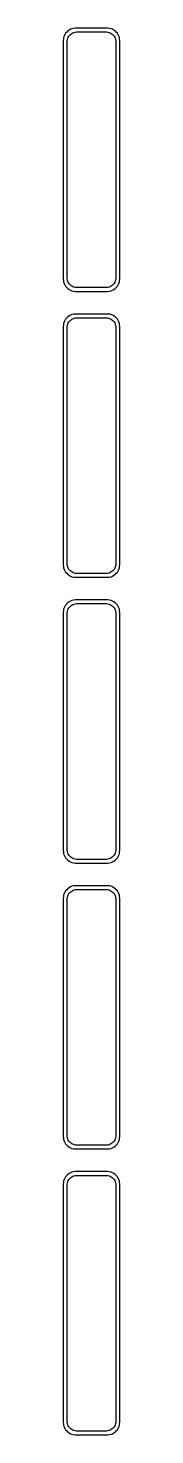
# Model space of a CAD drawing. Header units: metres. Extents: x -11 to 11, y 1088 to 2218.
# Drawn here: x -11 to 11, y 1658 to 2218 of the extents above; entities that cross this region are included whole.
import ezdxf

# ---------------------------------------------------------------- set-up
doc = ezdxf.new("R2010")
doc.units = ezdxf.units.M

msp = doc.modelspace()

# ---------------------------------------------------------------- linework, layer by layer
for p, q in [((-10.6315, 2215.91), (-10.8989, 2215.34)), ((-10.2951, 2216.44), (-10.6315, 2215.91)), ((-9.89484, 2216.92), (-10.2951, 2216.44)), ((-9.43712, 2217.35), (-9.89484, 2216.92)), ((-8.92912, 2217.72), (-9.43712, 2217.35)), ((-8.37889, 2218.02), (-8.92912, 2217.72)), ((-8.66586, 2215.74), (-8.29968, 2216.08)), ((-7.79507, 2218.26), (-8.37889, 2218.02)), ((-8.29968, 2216.08), (-7.8933, 2216.38)), ((-7.8933, 2216.38), (-7.45311, 2216.62)), ((-7.1869, 2218.41), (-7.79507, 2218.26)), ((-7.45311, 2216.62), (-6.98605, 2216.8)), ((-6.56395, 2218.49), (-7.1869, 2218.41)), ((-6.98605, 2216.8), (-6.49951, 2216.93)), ((6.56395, 2218.49), (-6.56395, 2218.49)), ((-6.49951, 2216.93), (-6.00116, 2216.99)), ((-6.00116, 2216.99), (6.00116, 2216.99)), ((6.00116, 2216.99), (6.49951, 2216.93)), ((6.49951, 2216.93), (6.98605, 2216.8)), ((7.1869, 2218.41), (6.56395, 2218.49)), ((6.98605, 2216.8), (7.45311, 2216.62)), ((7.79507, 2218.26), (7.1869, 2218.41)), ((7.45311, 2216.62), (7.8933, 2216.38)), ((8.37889, 2218.02), (7.79507, 2218.26)), ((7.8933, 2216.38), (8.29968, 2216.08)), ((8.29968, 2216.08), (8.66586, 2215.74)), ((8.92912, 2217.72), (8.37889, 2218.02)), ((9.43712, 2217.35), (8.92912, 2217.72)), ((9.89484, 2216.92), (9.43712, 2217.35)), ((10.2951, 2216.44), (9.89484, 2216.92)), ((10.6315, 2215.91), (10.2951, 2216.44)), ((10.8989, 2215.34), (10.6315, 2215.91)), ((-11.2106, 2214.13), (-11.25, 2213.5)), ((-11.25, 2213.5), (-11.25, 2118.5)), ((-11.0929, 2214.74), (-11.2106, 2214.13)), ((-10.8989, 2215.34), (-11.0929, 2214.74)), ((-9.75, 2213), (-9.71844, 2213.5)), ((-9.75, 2119), (-9.75, 2213)), ((-9.71844, 2213.5), (-9.62433, 2213.99)), ((-9.62433, 2213.99), (-9.4691, 2214.47)), ((-9.4691, 2214.47), (-9.25522, 2214.93)), ((-9.25522, 2214.93), (-8.98605, 2215.35)), ((-8.98605, 2215.35), (-8.66586, 2215.74)), ((8.66586, 2215.74), (8.98605, 2215.35)), ((8.98605, 2215.35), (9.25522, 2214.93)), ((9.25522, 2214.93), (9.4691, 2214.47)), ((9.4691, 2214.47), (9.62433, 2213.99)), ((9.62433, 2213.99), (9.71844, 2213.5)), ((9.71844, 2213.5), (9.75, 2213)), ((9.75, 2213), (9.75, 2119)), ((11.0929, 2214.74), (10.8989, 2215.34)), ((11.2106, 2214.13), (11.0929, 2214.74)), ((11.25, 2213.5), (11.2106, 2214.13)), ((11.25, 2118.5), (11.25, 2213.5)), ((-11.25, 2118.5), (-11.2106, 2117.87)), ((-11.2106, 2117.87), (-11.0929, 2117.26)), ((-11.0929, 2117.26), (-10.8989, 2116.66)), ((-10.8989, 2116.66), (-10.6315, 2116.09)), ((-10.6315, 2116.09), (-10.2951, 2115.56)), ((-10.2951, 2115.56), (-9.89484, 2115.08)), ((-9.89484, 2115.08), (-9.43712, 2114.65)), ((-9.71844, 2118.5), (-9.75, 2119)), ((-9.62433, 2118.01), (-9.71844, 2118.5)), ((-9.4691, 2117.53), (-9.62433, 2118.01)), ((-9.25522, 2117.07), (-9.4691, 2117.53)), ((-8.98605, 2116.65), (-9.25522, 2117.07)), ((-8.66586, 2116.26), (-8.98605, 2116.65)), ((-8.29968, 2115.92), (-8.66586, 2116.26)), ((-7.8933, 2115.62), (-8.29968, 2115.92)), ((-7.45311, 2115.38), (-7.8933, 2115.62)), ((-6.98605, 2115.2), (-7.45311, 2115.38)), ((-6.49951, 2115.07), (-6.98605, 2115.2)), ((-6.00116, 2115.01), (-6.49951, 2115.07)), ((6.00116, 2115.01), (-6.00116, 2115.01)), ((6.49951, 2115.07), (6.00116, 2115.01)), ((6.98605, 2115.2), (6.49951, 2115.07)), ((7.45311, 2115.38), (6.98605, 2115.2)), ((7.8933, 2115.62), (7.45311, 2115.38)), ((8.29968, 2115.92), (7.8933, 2115.62)), ((8.66586, 2116.26), (8.29968, 2115.92)), ((8.98605, 2116.65), (8.66586, 2116.26)), ((9.25522, 2117.07), (8.98605, 2116.65)), ((9.4691, 2117.53), (9.25522, 2117.07)), ((9.43712, 2114.65), (9.89484, 2115.08)), ((9.62433, 2118.01), (9.4691, 2117.53)), ((9.71844, 2118.5), (9.62433, 2118.01)), ((9.75, 2119), (9.71844, 2118.5)), ((9.89484, 2115.08), (10.2951, 2115.56)), ((10.2951, 2115.56), (10.6315, 2116.09)), ((10.6315, 2116.09), (10.8989, 2116.66)), ((10.8989, 2116.66), (11.0929, 2117.26)), ((11.0929, 2117.26), (11.2106, 2117.87)), ((11.2106, 2117.87), (11.25, 2118.5)), ((-9.43712, 2114.65), (-8.92912, 2114.28)), ((-8.92912, 2114.28), (-8.37889, 2113.98)), ((-8.37889, 2113.98), (-7.79507, 2113.74)), ((-7.79507, 2113.74), (-7.1869, 2113.59)), ((-7.1869, 2113.59), (-6.56395, 2113.51)), ((-6.56395, 2113.51), (6.56395, 2113.51)), ((6.56395, 2113.51), (7.1869, 2113.59)), ((7.1869, 2113.59), (7.79507, 2113.74)), ((7.79507, 2113.74), (8.37889, 2113.98)), ((8.37889, 2113.98), (8.92912, 2114.28)), ((8.92912, 2114.28), (9.43712, 2114.65)), ((-8.92912, 2103.72), (-9.43712, 2103.35)), ((-8.37889, 2104.02), (-8.92912, 2103.72)), ((-7.79507, 2104.26), (-8.37889, 2104.02)), ((-7.1869, 2104.41), (-7.79507, 2104.26)), ((-6.56395, 2104.49), (-7.1869, 2104.41)), ((6.56395, 2104.49), (-6.56395, 2104.49)), ((7.1869, 2104.41), (6.56395, 2104.49)), ((7.79507, 2104.26), (7.1869, 2104.41)), ((8.37889, 2104.02), (7.79507, 2104.26)), ((8.92912, 2103.72), (8.37889, 2104.02)), ((9.43712, 2103.35), (8.92912, 2103.72)), ((-11.2106, 2100.13), (-11.25, 2099.5)), ((-11.25, 2099.5), (-11.25, 2004.5)), ((-11.0929, 2100.74), (-11.2106, 2100.13)), ((-10.8989, 2101.34), (-11.0929, 2100.74)), ((-10.6315, 2101.91), (-10.8989, 2101.34)), ((-10.2951, 2102.44), (-10.6315, 2101.91)), ((-9.89484, 2102.92), (-10.2951, 2102.44)), ((-9.43712, 2103.35), (-9.89484, 2102.92)), ((-9.75, 2099), (-9.71844, 2099.5)), ((-9.75, 2005), (-9.75, 2099)), ((-9.71844, 2099.5), (-9.62433, 2099.99)), ((-9.62433, 2099.99), (-9.4691, 2100.47)), ((-9.4691, 2100.47), (-9.25522, 2100.93)), ((-9.25522, 2100.93), (-8.98605, 2101.35)), ((-8.98605, 2101.35), (-8.66586, 2101.74)), ((-8.66586, 2101.74), (-8.29968, 2102.08)), ((-8.29968, 2102.08), (-7.8933, 2102.38)), ((-7.8933, 2102.38), (-7.45311, 2102.62)), ((-7.45311, 2102.62), (-6.98605, 2102.8)), ((-6.98605, 2102.8), (-6.49951, 2102.93)), ((-6.49951, 2102.93), (-6.00116, 2102.99)), ((-6.00116, 2102.99), (6.00116, 2102.99)), ((6.00116, 2102.99), (6.49951, 2102.93)), ((6.49951, 2102.93), (6.98605, 2102.8)), ((6.98605, 2102.8), (7.45311, 2102.62)), ((7.45311, 2102.62), (7.8933, 2102.38)), ((7.8933, 2102.38), (8.29968, 2102.08)), ((8.29968, 2102.08), (8.66586, 2101.74)), ((8.66586, 2101.74), (8.98605, 2101.35)), ((8.98605, 2101.35), (9.25522, 2100.93)), ((9.25522, 2100.93), (9.4691, 2100.47)), ((9.89484, 2102.92), (9.43712, 2103.35)), ((9.4691, 2100.47), (9.62433, 2099.99)), ((9.62433, 2099.99), (9.71844, 2099.5)), ((9.71844, 2099.5), (9.75, 2099)), ((9.75, 2099), (9.75, 2005)), ((10.2951, 2102.44), (9.89484, 2102.92)), ((10.6315, 2101.91), (10.2951, 2102.44)), ((10.8989, 2101.34), (10.6315, 2101.91)), ((11.0929, 2100.74), (10.8989, 2101.34)), ((11.2106, 2100.13), (11.0929, 2100.74)), ((11.25, 2099.5), (11.2106, 2100.13)), ((11.25, 2004.5), (11.25, 2099.5)), ((-11.25, 2004.5), (-11.2106, 2003.87)), ((-11.2106, 2003.87), (-11.0929, 2003.26)), ((-11.0929, 2003.26), (-10.8989, 2002.66)), ((-9.71844, 2004.5), (-9.75, 2005)), ((-9.62433, 2004.01), (-9.71844, 2004.5)), ((-9.4691, 2003.53), (-9.62433, 2004.01)), ((-9.25522, 2003.07), (-9.4691, 2003.53)), ((-8.98605, 2002.65), (-9.25522, 2003.07)), ((9.25522, 2003.07), (8.98605, 2002.65)), ((9.4691, 2003.53), (9.25522, 2003.07)), ((9.62433, 2004.01), (9.4691, 2003.53)), ((9.71844, 2004.5), (9.62433, 2004.01)), ((9.75, 2005), (9.71844, 2004.5)), ((10.8989, 2002.66), (11.0929, 2003.26)), ((11.0929, 2003.26), (11.2106, 2003.87)), ((11.2106, 2003.87), (11.25, 2004.5)), ((-10.8989, 2002.66), (-10.6315, 2002.09)), ((-10.6315, 2002.09), (-10.2951, 2001.56)), ((-10.2951, 2001.56), (-9.89484, 2001.08)), ((-9.89484, 2001.08), (-9.43712, 2000.65)), ((-9.43712, 2000.65), (-8.92912, 2000.28)), ((-8.66586, 2002.26), (-8.98605, 2002.65)), ((-8.92912, 2000.28), (-8.37889, 1999.98)), ((-8.29968, 2001.92), (-8.66586, 2002.26)), ((-8.37889, 1999.98), (-7.79507, 1999.74)), ((-7.8933, 2001.62), (-8.29968, 2001.92)), ((-7.45311, 2001.38), (-7.8933, 2001.62)), ((-7.79507, 1999.74), (-7.1869, 1999.59)), ((-6.98605, 2001.2), (-7.45311, 2001.38)), ((-7.1869, 1999.59), (-6.56395, 1999.51)), ((-6.49951, 2001.07), (-6.98605, 2001.2)), ((-6.56395, 1999.51), (6.56395, 1999.51)), ((-6.00116, 2001.01), (-6.49951, 2001.07)), ((6.00116, 2001.01), (-6.00116, 2001.01)), ((6.49951, 2001.07), (6.00116, 2001.01)), ((6.98605, 2001.2), (6.49951, 2001.07)), ((6.56395, 1999.51), (7.1869, 1999.59)), ((7.45311, 2001.38), (6.98605, 2001.2)), ((7.1869, 1999.59), (7.79507, 1999.74)), ((7.8933, 2001.62), (7.45311, 2001.38)), ((7.79507, 1999.74), (8.37889, 1999.98)), ((8.29968, 2001.92), (7.8933, 2001.62)), ((8.66586, 2002.26), (8.29968, 2001.92)), ((8.37889, 1999.98), (8.92912, 2000.28)), ((8.98605, 2002.65), (8.66586, 2002.26)), ((8.92912, 2000.28), (9.43712, 2000.65)), ((9.43712, 2000.65), (9.89484, 2001.08)), ((9.89484, 2001.08), (10.2951, 2001.56)), ((10.2951, 2001.56), (10.6315, 2002.09)), ((10.6315, 2002.09), (10.8989, 2002.66)), ((-11.2106, 1986.13), (-11.25, 1985.5)), ((-11.0929, 1986.74), (-11.2106, 1986.13)), ((-10.8989, 1987.34), (-11.0929, 1986.74)), ((-10.6315, 1987.91), (-10.8989, 1987.34)), ((-10.2951, 1988.44), (-10.6315, 1987.91)), ((-9.89484, 1988.92), (-10.2951, 1988.44)), ((-9.43712, 1989.35), (-9.89484, 1988.92)), ((-9.71844, 1985.5), (-9.62433, 1985.99)), ((-9.62433, 1985.99), (-9.4691, 1986.47)), ((-9.4691, 1986.47), (-9.25522, 1986.93)), ((-8.92912, 1989.72), (-9.43712, 1989.35)), ((-9.25522, 1986.93), (-8.98605, 1987.35)), ((-8.98605, 1987.35), (-8.66586, 1987.74)), ((-8.37889, 1990.02), (-8.92912, 1989.72)), ((-8.66586, 1987.74), (-8.29968, 1988.08)), ((-7.79507, 1990.26), (-8.37889, 1990.02)), ((-8.29968, 1988.08), (-7.8933, 1988.38)), ((-7.8933, 1988.38), (-7.45311, 1988.62)), ((-7.1869, 1990.41), (-7.79507, 1990.26)), ((-7.45311, 1988.62), (-6.98605, 1988.8)), ((-6.56395, 1990.49), (-7.1869, 1990.41)), ((-6.98605, 1988.8), (-6.49951, 1988.93)), ((6.56395, 1990.49), (-6.56395, 1990.49)), ((-6.49951, 1988.93), (-6.00116, 1988.99)), ((-6.00116, 1988.99), (6.00116, 1988.99)), ((6.00116, 1988.99), (6.49951, 1988.93)), ((6.49951, 1988.93), (6.98605, 1988.8)), ((7.1869, 1990.41), (6.56395, 1990.49)), ((6.98605, 1988.8), (7.45311, 1988.62)), ((7.79507, 1990.26), (7.1869, 1990.41)), ((7.45311, 1988.62), (7.8933, 1988.38)), ((8.37889, 1990.02), (7.79507, 1990.26)), ((7.8933, 1988.38), (8.29968, 1988.08)), ((8.29968, 1988.08), (8.66586, 1987.74)), ((8.92912, 1989.72), (8.37889, 1990.02)), ((8.66586, 1987.74), (8.98605, 1987.35)), ((9.43712, 1989.35), (8.92912, 1989.72)), ((8.98605, 1987.35), (9.25522, 1986.93)), ((9.25522, 1986.93), (9.4691, 1986.47)), ((9.89484, 1988.92), (9.43712, 1989.35)), ((9.4691, 1986.47), (9.62433, 1985.99)), ((9.62433, 1985.99), (9.71844, 1985.5)), ((10.2951, 1988.44), (9.89484, 1988.92)), ((10.6315, 1987.91), (10.2951, 1988.44)), ((10.8989, 1987.34), (10.6315, 1987.91)), ((11.0929, 1986.74), (10.8989, 1987.34)), ((11.2106, 1986.13), (11.0929, 1986.74)), ((11.25, 1985.5), (11.2106, 1986.13)), ((-11.25, 1985.5), (-11.25, 1890.5)), ((-9.75, 1985), (-9.71844, 1985.5)), ((-9.75, 1891), (-9.75, 1985)), ((9.71844, 1985.5), (9.75, 1985)), ((9.75, 1985), (9.75, 1891)), ((11.25, 1890.5), (11.25, 1985.5)), ((-9.71844, 1890.5), (-9.75, 1891)), ((9.75, 1891), (9.71844, 1890.5)), ((-11.25, 1890.5), (-11.2106, 1889.87)), ((-11.2106, 1889.87), (-11.0929, 1889.26)), ((-11.0929, 1889.26), (-10.8989, 1888.66)), ((-10.8989, 1888.66), (-10.6315, 1888.09)), ((-10.6315, 1888.09), (-10.2951, 1887.56)), ((-10.2951, 1887.56), (-9.89484, 1887.08)), ((-9.89484, 1887.08), (-9.43712, 1886.65)), ((-9.62433, 1890.01), (-9.71844, 1890.5)), ((-9.4691, 1889.53), (-9.62433, 1890.01)), ((-9.25522, 1889.07), (-9.4691, 1889.53)), ((-9.43712, 1886.65), (-8.92912, 1886.28)), ((-8.98605, 1888.65), (-9.25522, 1889.07)), ((-8.66586, 1888.26), (-8.98605, 1888.65)), ((-8.92912, 1886.28), (-8.37889, 1885.98)), ((-8.29968, 1887.92), (-8.66586, 1888.26)), ((-8.37889, 1885.98), (-7.79507, 1885.74)), ((-7.8933, 1887.62), (-8.29968, 1887.92)), ((-7.45311, 1887.38), (-7.8933, 1887.62)), ((-7.79507, 1885.74), (-7.1869, 1885.59)), ((-6.98605, 1887.2), (-7.45311, 1887.38)), ((-7.1869, 1885.59), (-6.56395, 1885.51)), ((-6.49951, 1887.07), (-6.98605, 1887.2)), ((-6.56395, 1885.51), (6.56395, 1885.51)), ((-6.00116, 1887.01), (-6.49951, 1887.07)), ((6.00116, 1887.01), (-6.00116, 1887.01)), ((6.49951, 1887.07), (6.00116, 1887.01)), ((6.98605, 1887.2), (6.49951, 1887.07)), ((6.56395, 1885.51), (7.1869, 1885.59)), ((7.45311, 1887.38), (6.98605, 1887.2)), ((7.1869, 1885.59), (7.79507, 1885.74)), ((7.8933, 1887.62), (7.45311, 1887.38)), ((7.79507, 1885.74), (8.37889, 1885.98)), ((8.29968, 1887.92), (7.8933, 1887.62)), ((8.66586, 1888.26), (8.29968, 1887.92)), ((8.37889, 1885.98), (8.92912, 1886.28)), ((8.98605, 1888.65), (8.66586, 1888.26)), ((8.92912, 1886.28), (9.43712, 1886.65)), ((9.25522, 1889.07), (8.98605, 1888.65)), ((9.4691, 1889.53), (9.25522, 1889.07)), ((9.43712, 1886.65), (9.89484, 1887.08)), ((9.62433, 1890.01), (9.4691, 1889.53)), ((9.71844, 1890.5), (9.62433, 1890.01)), ((9.89484, 1887.08), (10.2951, 1887.56)), ((10.2951, 1887.56), (10.6315, 1888.09)), ((10.6315, 1888.09), (10.8989, 1888.66)), ((10.8989, 1888.66), (11.0929, 1889.26)), ((11.0929, 1889.26), (11.2106, 1889.87)), ((11.2106, 1889.87), (11.25, 1890.5)), ((-10.6315, 1873.91), (-10.8989, 1873.34)), ((-10.2951, 1874.44), (-10.6315, 1873.91)), ((-9.89484, 1874.92), (-10.2951, 1874.44)), ((-9.43712, 1875.35), (-9.89484, 1874.92)), ((-8.92912, 1875.72), (-9.43712, 1875.35)), ((-8.98605, 1873.35), (-8.66586, 1873.74)), ((-8.37889, 1876.02), (-8.92912, 1875.72)), ((-8.66586, 1873.74), (-8.29968, 1874.08)), ((-7.79507, 1876.26), (-8.37889, 1876.02)), ((-8.29968, 1874.08), (-7.8933, 1874.38)), ((-7.8933, 1874.38), (-7.45311, 1874.62)), ((-7.1869, 1876.41), (-7.79507, 1876.26)), ((-7.45311, 1874.62), (-6.98605, 1874.8)), ((-6.56395, 1876.49), (-7.1869, 1876.41)), ((-6.98605, 1874.8), (-6.49951, 1874.93)), ((6.56395, 1876.49), (-6.56395, 1876.49)), ((-6.49951, 1874.93), (-6.00116, 1874.99)), ((-6.00116, 1874.99), (6.00116, 1874.99)), ((6.00116, 1874.99), (6.49951, 1874.93)), ((6.49951, 1874.93), (6.98605, 1874.8)), ((7.1869, 1876.41), (6.56395, 1876.49)), ((6.98605, 1874.8), (7.45311, 1874.62)), ((7.79507, 1876.26), (7.1869, 1876.41)), ((7.45311, 1874.62), (7.8933, 1874.38)), ((8.37889, 1876.02), (7.79507, 1876.26)), ((7.8933, 1874.38), (8.29968, 1874.08)), ((8.29968, 1874.08), (8.66586, 1873.74)), ((8.92912, 1875.72), (8.37889, 1876.02)), ((8.66586, 1873.74), (8.98605, 1873.35)), ((9.43712, 1875.35), (8.92912, 1875.72)), ((9.89484, 1874.92), (9.43712, 1875.35)), ((10.2951, 1874.44), (9.89484, 1874.92)), ((10.6315, 1873.91), (10.2951, 1874.44)), ((10.8989, 1873.34), (10.6315, 1873.91)), ((-11.2106, 1872.13), (-11.25, 1871.5)), ((-11.25, 1871.5), (-11.25, 1776.5)), ((-11.0929, 1872.74), (-11.2106, 1872.13)), ((-10.8989, 1873.34), (-11.0929, 1872.74)), ((-9.75, 1871), (-9.71844, 1871.5)), ((-9.75, 1777), (-9.75, 1871)), ((-9.71844, 1871.5), (-9.62433, 1871.99)), ((-9.62433, 1871.99), (-9.4691, 1872.47)), ((-9.4691, 1872.47), (-9.25522, 1872.93)), ((-9.25522, 1872.93), (-8.98605, 1873.35)), ((8.98605, 1873.35), (9.25522, 1872.93)), ((9.25522, 1872.93), (9.4691, 1872.47)), ((9.4691, 1872.47), (9.62433, 1871.99)), ((9.62433, 1871.99), (9.71844, 1871.5)), ((9.71844, 1871.5), (9.75, 1871)), ((9.75, 1871), (9.75, 1777)), ((11.0929, 1872.74), (10.8989, 1873.34)), ((11.2106, 1872.13), (11.0929, 1872.74)), ((11.25, 1871.5), (11.2106, 1872.13)), ((11.25, 1776.5), (11.25, 1871.5)), ((-11.25, 1776.5), (-11.2106, 1775.87)), ((-11.2106, 1775.87), (-11.0929, 1775.26)), ((-11.0929, 1775.26), (-10.8989, 1774.66)), ((-10.8989, 1774.66), (-10.6315, 1774.09)), ((-10.6315, 1774.09), (-10.2951, 1773.56)), ((-10.2951, 1773.56), (-9.89484, 1773.08)), ((-9.89484, 1773.08), (-9.43712, 1772.65)), ((-9.71844, 1776.5), (-9.75, 1777)), ((-9.62433, 1776.01), (-9.71844, 1776.5)), ((-9.4691, 1775.53), (-9.62433, 1776.01)), ((-9.25522, 1775.07), (-9.4691, 1775.53)), ((-8.98605, 1774.65), (-9.25522, 1775.07)), ((-8.66586, 1774.26), (-8.98605, 1774.65)), ((-8.29968, 1773.92), (-8.66586, 1774.26)), ((-7.8933, 1773.62), (-8.29968, 1773.92)), ((-7.45311, 1773.38), (-7.8933, 1773.62)), ((-6.98605, 1773.2), (-7.45311, 1773.38)), ((-6.49951, 1773.07), (-6.98605, 1773.2)), ((-6.00116, 1773.01), (-6.49951, 1773.07)), ((6.00116, 1773.01), (-6.00116, 1773.01)), ((6.49951, 1773.07), (6.00116, 1773.01)), ((6.98605, 1773.2), (6.49951, 1773.07)), ((7.45311, 1773.38), (6.98605, 1773.2)), ((7.8933, 1773.62), (7.45311, 1773.38)), ((8.29968, 1773.92), (7.8933, 1773.62)), ((8.66586, 1774.26), (8.29968, 1773.92)), ((8.98605, 1774.65), (8.66586, 1774.26)), ((9.25522, 1775.07), (8.98605, 1774.65)), ((9.4691, 1775.53), (9.25522, 1775.07)), ((9.43712, 1772.65), (9.89484, 1773.08)), ((9.62433, 1776.01), (9.4691, 1775.53)), ((9.71844, 1776.5), (9.62433, 1776.01)), ((9.75, 1777), (9.71844, 1776.5)), ((9.89484, 1773.08), (10.2951, 1773.56)), ((10.2951, 1773.56), (10.6315, 1774.09)), ((10.6315, 1774.09), (10.8989, 1774.66)), ((10.8989, 1774.66), (11.0929, 1775.26)), ((11.0929, 1775.26), (11.2106, 1775.87)), ((11.2106, 1775.87), (11.25, 1776.5)), ((-9.43712, 1772.65), (-8.92912, 1772.28)), ((-8.92912, 1772.28), (-8.37889, 1771.98)), ((-8.37889, 1771.98), (-7.79507, 1771.74)), ((-7.79507, 1771.74), (-7.1869, 1771.59)), ((-7.1869, 1771.59), (-6.56395, 1771.51)), ((-6.56395, 1771.51), (6.56395, 1771.51)), ((6.56395, 1771.51), (7.1869, 1771.59)), ((7.1869, 1771.59), (7.79507, 1771.74)), ((7.79507, 1771.74), (8.37889, 1771.98)), ((8.37889, 1771.98), (8.92912, 1772.28)), ((8.92912, 1772.28), (9.43712, 1772.65)), ((-8.92912, 1761.72), (-9.43712, 1761.35)), ((-8.37889, 1762.02), (-8.92912, 1761.72)), ((-7.79507, 1762.26), (-8.37889, 1762.02)), ((-7.1869, 1762.41), (-7.79507, 1762.26)), ((-6.56395, 1762.49), (-7.1869, 1762.41)), ((6.56395, 1762.49), (-6.56395, 1762.49)), ((7.1869, 1762.41), (6.56395, 1762.49)), ((7.79507, 1762.26), (7.1869, 1762.41)), ((8.37889, 1762.02), (7.79507, 1762.26)), ((8.92912, 1761.72), (8.37889, 1762.02)), ((9.43712, 1761.35), (8.92912, 1761.72)), ((-11.2106, 1758.13), (-11.25, 1757.5)), ((-11.25, 1757.5), (-11.25, 1662.5)), ((-11.0929, 1758.74), (-11.2106, 1758.13)), ((-10.8989, 1759.34), (-11.0929, 1758.74)), ((-10.6315, 1759.91), (-10.8989, 1759.34)), ((-10.2951, 1760.44), (-10.6315, 1759.91)), ((-9.89484, 1760.92), (-10.2951, 1760.44)), ((-9.43712, 1761.35), (-9.89484, 1760.92)), ((-9.75, 1757), (-9.71844, 1757.5)), ((-9.75, 1663), (-9.75, 1757)), ((-9.71844, 1757.5), (-9.62433, 1757.99)), ((-9.62433, 1757.99), (-9.4691, 1758.47)), ((-9.4691, 1758.47), (-9.25522, 1758.93)), ((-9.25522, 1758.93), (-8.98605, 1759.35)), ((-8.98605, 1759.35), (-8.66586, 1759.74)), ((-8.66586, 1759.74), (-8.29968, 1760.08)), ((-8.29968, 1760.08), (-7.8933, 1760.38)), ((-7.8933, 1760.38), (-7.45311, 1760.62)), ((-7.45311, 1760.62), (-6.98605, 1760.8)), ((-6.98605, 1760.8), (-6.49951, 1760.93)), ((-6.49951, 1760.93), (-6.00116, 1760.99)), ((-6.00116, 1760.99), (6.00116, 1760.99)), ((6.00116, 1760.99), (6.49951, 1760.93)), ((6.49951, 1760.93), (6.98605, 1760.8)), ((6.98605, 1760.8), (7.45311, 1760.62)), ((7.45311, 1760.62), (7.8933, 1760.38)), ((7.8933, 1760.38), (8.29968, 1760.08)), ((8.29968, 1760.08), (8.66586, 1759.74)), ((8.66586, 1759.74), (8.98605, 1759.35)), ((8.98605, 1759.35), (9.25522, 1758.93)), ((9.25522, 1758.93), (9.4691, 1758.47)), ((9.89484, 1760.92), (9.43712, 1761.35)), ((9.4691, 1758.47), (9.62433, 1757.99)), ((9.62433, 1757.99), (9.71844, 1757.5)), ((9.71844, 1757.5), (9.75, 1757)), ((9.75, 1757), (9.75, 1663)), ((10.2951, 1760.44), (9.89484, 1760.92)), ((10.6315, 1759.91), (10.2951, 1760.44)), ((10.8989, 1759.34), (10.6315, 1759.91)), ((11.0929, 1758.74), (10.8989, 1759.34)), ((11.2106, 1758.13), (11.0929, 1758.74)), ((11.25, 1757.5), (11.2106, 1758.13)), ((11.25, 1662.5), (11.25, 1757.5)), ((-11.25, 1662.5), (-11.2106, 1661.87)), ((-11.2106, 1661.87), (-11.0929, 1661.26)), ((-11.0929, 1661.26), (-10.8989, 1660.66)), ((-10.8989, 1660.66), (-10.6315, 1660.09)), ((-9.71844, 1662.5), (-9.75, 1663)), ((-9.62433, 1662.01), (-9.71844, 1662.5)), ((-9.4691, 1661.53), (-9.62433, 1662.01)), ((-9.25522, 1661.07), (-9.4691, 1661.53)), ((-8.98605, 1660.65), (-9.25522, 1661.07)), ((-8.66586, 1660.26), (-8.98605, 1660.65)), ((8.98605, 1660.65), (8.66586, 1660.26)), ((9.25522, 1661.07), (8.98605, 1660.65)), ((9.4691, 1661.53), (9.25522, 1661.07)), ((9.62433, 1662.01), (9.4691, 1661.53)), ((9.71844, 1662.5), (9.62433, 1662.01)), ((9.75, 1663), (9.71844, 1662.5)), ((10.6315, 1660.09), (10.8989, 1660.66)), ((10.8989, 1660.66), (11.0929, 1661.26)), ((11.0929, 1661.26), (11.2106, 1661.87)), ((11.2106, 1661.87), (11.25, 1662.5)), ((-10.6315, 1660.09), (-10.2951, 1659.56)), ((-10.2951, 1659.56), (-9.89484, 1659.08)), ((-9.89484, 1659.08), (-9.43712, 1658.65)), ((-9.43712, 1658.65), (-8.92912, 1658.28)), ((-8.92912, 1658.28), (-8.37889, 1657.98)), ((-8.29968, 1659.92), (-8.66586, 1660.26)), ((-8.37889, 1657.98), (-7.79507, 1657.74)), ((-7.8933, 1659.62), (-8.29968, 1659.92)), ((-7.45311, 1659.38), (-7.8933, 1659.62)), ((-7.79507, 1657.74), (-7.1869, 1657.59)), ((-6.98605, 1659.2), (-7.45311, 1659.38)), ((-7.1869, 1657.59), (-6.56395, 1657.51)), ((-6.49951, 1659.07), (-6.98605, 1659.2)), ((-6.56395, 1657.51), (6.56395, 1657.51)), ((-6.00116, 1659.01), (-6.49951, 1659.07)), ((6.00116, 1659.01), (-6.00116, 1659.01)), ((6.49951, 1659.07), (6.00116, 1659.01)), ((6.98605, 1659.2), (6.49951, 1659.07)), ((6.56395, 1657.51), (7.1869, 1657.59)), ((7.45311, 1659.38), (6.98605, 1659.2)), ((7.1869, 1657.59), (7.79507, 1657.74)), ((7.8933, 1659.62), (7.45311, 1659.38)), ((7.79507, 1657.74), (8.37889, 1657.98)), ((8.29968, 1659.92), (7.8933, 1659.62)), ((8.66586, 1660.26), (8.29968, 1659.92)), ((8.37889, 1657.98), (8.92912, 1658.28)), ((8.92912, 1658.28), (9.43712, 1658.65)), ((9.43712, 1658.65), (9.89484, 1659.08)), ((9.89484, 1659.08), (10.2951, 1659.56)), ((10.2951, 1659.56), (10.6315, 1660.09))]:
    msp.add_line(p, q)

doc.saveas('drawing.dxf')
